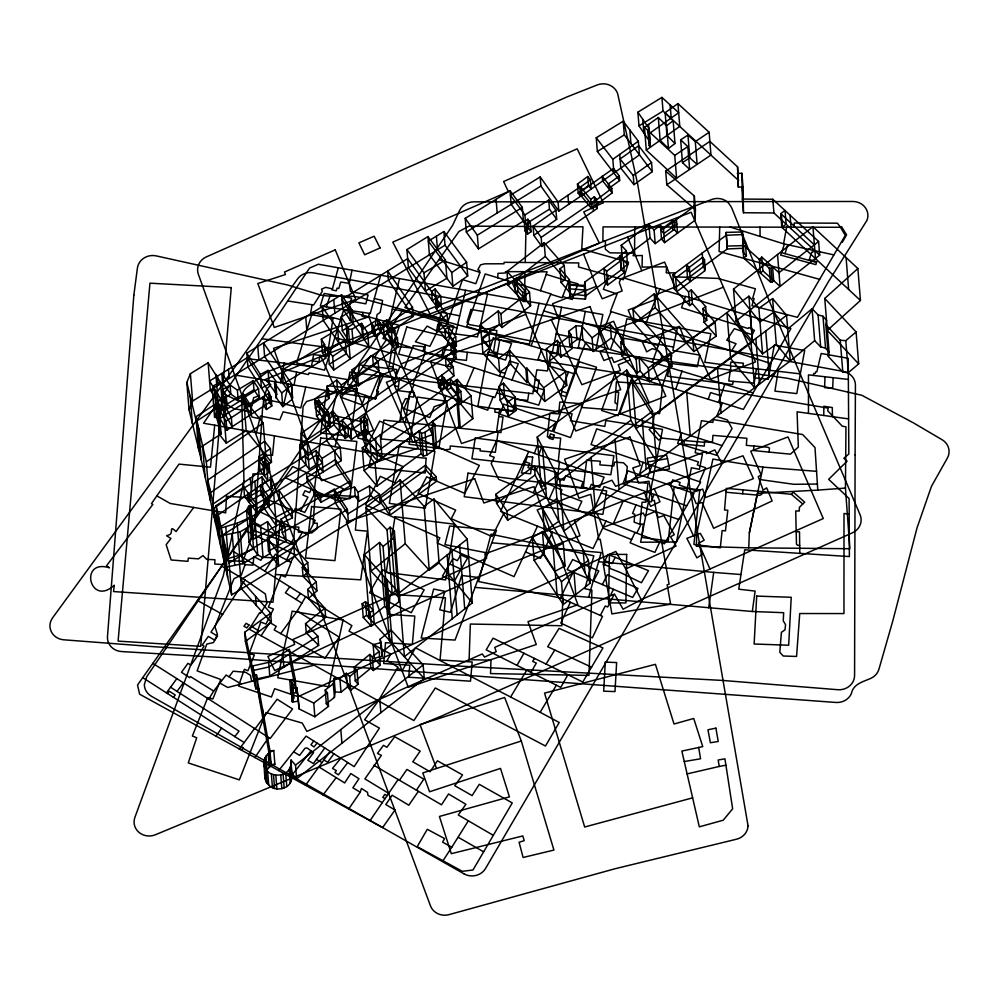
<?xml version="1.0" encoding="UTF-8"?>
<svg xmlns="http://www.w3.org/2000/svg" width="999" height="999" viewBox="0 0 999 999"><rect width="100%" height="100%" fill="white"/><g stroke="black" fill="none" stroke-linecap="round" stroke-linejoin="round"><path stroke-width="1.5" d="M634.552 253.159L634.752 226.948L840.446 227.273L845.279 235.414L797.439 317.32L751.947 305.706L754.133 298.626L752.709 298.264L755.381 288.761L717.719 278.409L674.525 276.835L674.712 272.877L666.233 272.889L666.57 266.795L642.07 267.083L642.307 255.507L633.004 255.682L634.552 253.159L609.914 252.834L605.344 249.226L605.406 240.846L602.897 240.821L603.034 226.885L634.752 226.948M832.467 416.695L823.775 415.459L823.838 406.268L832.279 407.555L832.467 416.695L848.638 418.893M845.441 488.086L845.966 426.835L842.232 426.173L827.647 410.664L828.246 408.129L677.809 382.679L488.012 352.123L477.859 406.218L513.086 411.438L513.911 405.07L572.077 413.848L570.441 420.666L604.832 426.398L605.869 420.517L662.524 429.358L640.596 542.232L676.46 542.007L691.408 467.757L699.437 469.293L702.434 454.245L695.142 452.747L701.473 420.654L712.824 422.465L713.348 419.58L802.659 434.54L814.997 447.577L817.794 490.109L845.441 488.086L849.874 548.713L748.75 547.827L696.34 546.253L696.765 533.703L712.911 459.103L762.949 467.157L816.57 471.328M794.13 227.123L794.193 223.027L837.412 223.189L840.234 226.86L841.545 226.686L846.603 234.852L842.294 242.257L841.495 241.833M438.973 259.615L480.032 272.39L475.811 283.716L462.512 279.62L448.176 320.879L404.857 307.555L458.953 231.506L469.006 226.111L582.991 226.823L581.743 249.013L628.571 262.138L623.301 279.708L608.641 275.499L603.359 289.31L617.045 294.006L610.439 311.376L645.579 322.315L645.554 323.988L731.518 350.861L736.063 343.756L726.735 340.209L734.352 328.671L752.259 334.765L754.382 330.369L748.888 327.547L748.026 328.484L681.555 307.754L685.576 296.316L790.908 328.571L743.356 409.415L718.681 401.698L718.468 402.372L722.165 403.571L716.683 416.383L727.372 419.992L732.067 428.571L716.458 455.244L677.697 443.306L681.53 432.829L722.102 445.629M689.672 305.619L688.573 291.945L691.258 289.935L692.357 303.609L689.672 305.619L674.025 288.561L727.272 248.951L726.148 232.392L742.444 231.955L743.631 253.022L746.403 255.806L743.706 258.154L770.416 281.93L772.14 281.955L773.676 280.582L772.577 266.895L771.028 268.281L769.317 268.256L742.607 244.48L745.291 242.133L742.532 239.348M742.444 231.955L743.631 253.022M524.75 285.989L524.999 271.691L547.115 271.815L540.409 290.684L485.189 273.963L466.67 326.473L578.746 360.127L585.889 342.095L753.059 392.869M479.495 272.178L479.62 270.617L477.834 269.68L480.556 264.847L484.777 263.823L503.958 263.773L504.145 262.325L525.224 262.475L526.048 226.673M719.73 226.91L719.093 251.486L819.692 279.358M694.03 206.531L676.435 219.505L677.534 233.179L674.637 230.007L672.851 230.394L655.194 243.644L654.095 229.97L660.389 225.349L661.488 239.023L664.597 242.632L695.129 220.205L694.03 206.531L694.342 196.029L665.696 171.104L709.864 141.383L737.574 166.883L738.323 187.063L743.006 187L743.493 212.75L773.913 212.949L819.704 255.145L736.076 321.041L762.549 353.871L776.285 344.168L772.614 298.576L758.878 308.279L762.549 353.871M695.129 220.205L695.441 209.703L694.342 196.029M265.022 774.887C265.984 769.804 269.905 765.621 274.887 764.21L273.776 750.536C268.806 751.935 264.872 756.131 263.923 761.201C266.146 768.83 262 779.07 268.719 785.089C273.514 789.947 281.206 790.022 286.8 786.575C295.954 780.419 289.81 768.918 291.059 760.039L295.504 765.147L296.616 778.82L424.275 678.608L423.164 664.922L391.183 630.107L380.107 639.223L382.255 656.281L374.213 658.329L373.114 644.655L381.156 642.594L380.107 639.223M292.008 778.171L291.059 760.039M824.974 376.773L824.625 387.662L832.691 388.311L833.129 377.684L808.453 374.875L808.478 413.399L823.775 415.459M704.52 442.307L684.377 440.547L683.99 444.23L704.307 446.078L704.532 441.845L712.399 442.432L712.936 435.364L746.865 438.286L746.34 445.354L767.956 447.24L769.442 448.089L769.093 452.11L790.459 454.158L798.326 447.065L797.077 411.8L808.478 413.399M748.75 547.827L749.337 532.991L762.949 467.157M497.764 277.859L497.964 273.364L505.457 272.989L505.519 271.628L524.999 271.691M738.323 187.063L737.574 166.883M615.771 392.033L618.706 392.232L617.457 404.033L614.984 402.809L616.383 381.855L662.612 385.189L659.64 413.561L654.295 413.224L652.797 426.66L649.113 429.533L658.628 440.072L661.588 438.037L684.377 440.547M574.425 520.192L579.944 535.751C475.824 575.199 375.499 623.488 274.7 670.541L267.894 656.443L294.643 644.392L292.894 639.51L395.517 593.418L397.827 596.553L420.879 587.499L486.688 558.154L484.89 553.871C571.59 523.026 656.131 486.088 743.019 455.781L753.433 478.633L705.506 497.589L702.734 489.098L691.62 492.732L696.153 503.683L702.072 502.572L713.673 528.296L772.152 500.949L766.67 487.862L763.136 490.197L758.241 476.623L761.138 474.925L750.736 451.211L787.999 436.938L823.276 518.543L641.208 599.662L623.076 609.253L614.497 594.043L494.767 647.402L496.216 651.66L484.552 657.08L482.242 653.945L306.868 731.43L302.26 723.089L265.934 712.537L239.348 779.869L188.262 762.924L196.703 737.761L192.382 736.001L207.705 697.652L212.862 698.975L220.779 679.495L197.128 670.878L206.781 644.068L213.536 642.557L217.432 634.415L214.935 626.648L233.891 578.796L241.408 574.862L245.042 564.685L242.745 561.525L254.345 530.656L262.512 409.153L264.498 395.979L266.533 389.373L270.791 384.603L264.985 379.632L320.991 356.443L691.146 212.263L755.519 361.9L710.589 379.158L692.369 339.435L685.439 341.558L679.47 326.361L642.17 341.558L646.665 351.835L652.335 348.663L657.055 349.912L660.164 352.635L661.837 356.993L659.702 361.65L652.397 364.985L665.834 396.241L575.761 431.019L512 282.005M585.264 311.426L578.271 347.939L595.804 350.125L602.834 314.535L318.319 264.248L309.565 268.057L281.318 310.552L203.559 423.226L214.698 425.187L210.477 467.182L178.971 464.11L151.461 503.608L152.859 504.433L106.556 565.709L109.478 567.794C78.534 558.291 89.785 607.642 114.248 585.239L113.549 591.57L273.027 602.16L280.095 522.102L276.261 521.441L275.374 532.567L279.071 532.817M791.295 494.268L793.381 492.245L804.732 502.172L802.784 503.971L791.295 494.268L726.36 488.336L724.537 509.977L727.821 510.277L725.449 530.869L722.14 530.569L720.291 547.814L693.893 544.443L699.787 489.76L674.075 487.337L668.244 540.946L641.833 537.437L643.331 524.263L639.922 523.826L642.07 502.222L645.854 502.172L647.889 483.266L625.749 481.256L627.285 466.62L623.551 462.799L614.547 462.1L613.873 465.959L599.862 464.885L600.312 461.263L586.688 460.214L583.191 488.161L556.593 485.551L559.515 461.313L558.266 461.288L560.701 438.161L547.377 436.9L549.825 413.224L558.691 413.886L559.79 402.06L581.73 403.733L581.48 407.455L616.695 410.264L617.457 404.033M405.444 422.39L496.528 432.13L498.738 416.546L503.009 417.045L500.961 432.604L498.039 432.292L495.367 452.31L480.044 450.899L480.332 448.901L450.274 445.954L450.087 449.213L445.654 449.787L434.428 447.352L434.752 444.13L381.181 438.961L383.841 420.104L405.444 422.39L409.702 392.083M424.275 678.608L369.43 618.468L364.285 554.645L379.52 542.469L384.665 606.306L388.174 610.314L398.863 601.773L393.731 537.949L394.355 530.968L390.172 527.172L387.05 529.907L392.195 593.731L395.304 591.008L390.172 527.172M398.863 601.773L399.488 594.792L395.304 591.008M516.858 277.547L517.957 291.233L515.584 293.069L514.485 279.395L516.858 277.547L525.187 287.013L526.286 300.687L525.312 301.486L523.476 301.486L508.054 285.214L506.955 271.541L544.168 242.695L564.235 265.434L559.977 268.793L569.405 279.633L568.906 284.228L570.004 297.902L585.414 299.163L586.026 295.667L584.927 281.98L620.416 256.056L623.214 258.941L624.313 272.627L607.654 285.027L605.057 282.068L603.958 268.394L606.555 271.353L607.654 285.027M214.698 425.187L274.4 435.864L272.515 455.307L265.409 455.169L264.273 473.938L252.947 473.913L250.899 497.802L226.473 496.328L225.699 512.862L170.242 503.459L156.855 495.891M265.01 778.808L263.923 761.201M725.911 492.22L742.619 493.756L743.031 489.71M570.004 297.902L570.504 293.306L561.076 282.467L559.977 268.793M467.307 352.322L466.383 360.377L441.795 357.767L443.044 349.425L496.978 355.719L499.737 339.985M753.97 446.103L753.446 450.549L769.093 452.11M762.312 491.333L761.962 494.118L759.864 495.329L742.619 493.756M409.328 396.578L413.661 397.103L414.185 392.644L397.952 390.609L399.55 378.221L532.854 393.693L536.85 369.83L547.452 370.941L550.674 353.072L556.78 353.721L558.066 345.467L553.896 344.98L552.135 353.184M399.862 421.803L401.885 405.844L405.469 398.638L408.953 399.026M498.738 416.546L499.712 409.403M292.32 399.238L291.471 383.691L263.536 342.894L264.635 356.568L292.57 397.365L292.32 399.238L282.792 406.68L276.411 397.864L275.299 384.19L276.411 397.864M487.924 553.084L444.955 544.617L449.675 525.998L496.453 530.457L478.671 577.484L461.613 575.486L450.487 612.362L439.71 609.752L444.83 591.321L433.641 589.035L421.178 638.011L455.044 640.072L475.074 587.4L752.309 611.488L755.119 591.083L738.748 589.185L744.73 549.8L849.375 556.568L849.113 498.563L828.658 479.333L847.09 461.163L843.868 458.266L848.838 453.971L848.226 358.304L821.178 353.471L816.82 371.89L815.659 371.84L815.159 373.539L813.76 373.476L813.311 375.424M708.703 607.767L713.711 572.39L740.796 574.537M399.55 378.221L380.307 376.211L375.649 398.876L354.945 395.417L356.693 386.188L347.664 384.715L349.9 372.04L358.204 373.226L359.415 364.947L396.778 369.505L394.518 386.026L398.501 386.426M255.844 688.885L254.745 675.212L256.431 674.874L257.542 688.548L255.844 688.885L253.808 679.595L252.71 665.921L268.681 662.387L289.348 649.437L295.142 678.97L289.76 680.344L291.533 681.593L292.657 684.39L291.383 688.486L296.728 687.499L299.113 708.94L314.86 716.77L328.509 706.368L326.311 703.746L334.415 697.439L333.316 683.766L334.128 678.309L339.91 678.546L346.378 673.264L349.638 676.535L350.736 690.209L358.154 684.278L357.043 670.604L354.183 667.207L369.792 654.42L372.265 656.867L373.376 670.541L380.219 665.147L379.108 651.473L373.114 644.655M334.415 697.439L335.239 691.982L334.128 678.309M248.077 358.728L311.476 366.521L313.561 354.608L327.16 356.231L333.054 318.419L310.427 314.535L312.05 304.732L313.611 304.982L322.415 291.121L321.491 289.173L325.736 287.35L332.455 288.886L338.299 267.794M733.129 381.418L732.642 384.565L667.507 376.223L670.192 363.374L697.314 366.67L699.824 355.095L672.864 350.462L677.397 327.684L710.876 333.691L704.757 362.275L730.306 365.646L730.943 362.025L743.418 363.211L742.806 367.195L730.993 365.996L728.758 380.994L754.183 383.129L756.48 368.768L800.324 373.888L804.657 350.524L774.312 345.105L768.231 379.295L755.019 377.922M497.377 352.51L493.506 352.098L496.878 330.594L479.795 327.834L477.422 336.938L436.501 331.318L437.762 324.475L456.98 327.897L465.559 290.259M528.808 393.206L527.709 400.374L515.334 399.325L513.711 410.764L495.117 408.966L494.805 412.15L499.3 412.649M392.632 368.993L396.266 346.278L412.812 348.114L413.074 345.629L425.137 346.89L424.563 353.259L442.095 355.232M778.084 371.378L774.937 391.121L796.79 393.606L800.324 373.888M490.022 329.495L489.373 333.516L496.266 334.403M825.811 324.575L826.535 320.367L822.976 316.246L818.094 314.922L812.087 308.728L787.662 329.071L773.726 312.262L759.977 321.965L733.503 289.123L812.936 226.686L857.879 268.531L860.439 300.449L827.322 330.382L858.665 363.873L848.351 372.59L842.819 372.14L828.383 356.493L825.811 324.575L840.246 340.234L842.819 372.14M828.383 356.493L829.108 352.272L824.749 298.464L857.879 268.531M236.576 375.287L280.507 382.692L284.178 362.824M585.414 299.163L584.315 285.489L584.927 281.98M833.89 254.907L783.591 243.806L786.625 227.16M320.08 355.369L318.881 361.75L312.45 360.951M280.507 382.692L294.043 385.052L296.578 372.065L282.854 369.243M553.896 344.98L561.563 307.23M749.337 532.991L757.379 493.369L817.794 490.109M369.343 313.399L363.037 312.437L362.2 316.446L368.406 317.345L369.343 313.399L370.254 313.524L380.706 275.237M350.824 301.136L351.573 298.127L324.151 293.456L320.329 305.931L348.314 310.252L350.824 301.136L365.834 303.846L368.094 294.93L350.462 291.558L349.275 283.404L352.035 270.205M455.681 334.003L456.98 327.897M487.462 294.143L479.795 327.834M256.481 432.667L260.339 416.084L279.832 419.83L283.104 411.825L340.821 424.463L359.265 432.23L357.854 438.049L370.042 440.909L370.816 453.071L274.4 435.864M354.945 395.417L305.744 387.025L300.799 407.942L283.866 403.796L288.511 384.078M259.74 418.668L252.01 417.082L250.324 411.888L253.646 397.714L258.117 396.128L259.528 396.491L258.991 398.214L284.103 403.284M399.525 278.596L388.723 324.425L387.2 325.562L375.324 324.75L377.098 314.585L380.119 312.437L382.58 300.487L374.375 298.501M539.073 303.259L529.458 344.006L495.492 339.41M369.255 397.827L363.486 422.14L331.493 415.06L337.038 392.357M813.161 250.562L812.711 252.41L811.625 252.21L809.315 259.515L816.707 261.8L815.858 264.635L780.644 255.095L784.427 244.093M297.827 701.173L292.482 702.16L292.245 701.46L293.756 698.076L292.657 684.39M335.002 446.728L340.821 424.463M263.699 763.423C264.485 778.209 289.023 779.382 290.909 764.497M703.858 261.875L704.482 259.578L702.547 257.305L686.85 269.181L689.722 272.402L703.858 261.875L704.595 271.004L676.748 291.708L675.636 278.034L672.926 274.887L726.173 235.277L742.394 234.578L743.493 248.252L727.272 248.951L726.148 232.392M704.595 271.004L705.219 268.694L704.482 259.578M588.661 597.177L601.148 552.547L491.72 542.807M606.068 520.991L593.069 548.513L500.524 511.301L524.025 461.438L529.895 463.411L527.947 467.569L536.051 470.591L537.999 466.358L557.442 473.064L555.581 477.322L563.96 480.257L565.871 475.811L583.179 481.905L581.381 486.313L589.298 489.21L591.333 484.315L599.675 487.312L604.083 477.197L496.615 440.547L489.672 455.606L494.255 457.255L491.196 463.598L498.601 479.32L664.372 543.856L694.043 493.419L639.335 474.712L643.044 462.35L591.046 444.518L596.678 428.858L698.513 461.975L697.265 464.997L705.581 467.707L699.5 481.755L643.044 462.35M334.44 337.462L390.309 353.047L399.588 325.449L343.706 309.865L324.5 370.204L296.578 362.962L312.425 312.312L340.434 319.58M459.565 315.784L441.396 312.275L439.685 318.094L392.282 309.153M531.206 345.579L543.693 310.876L550.874 293.868L540.409 290.684M549.288 498.738L554.782 486.575L538.823 480.531L533.379 492.569M781.505 252.622L785.002 253.621L787.699 245.042M278.659 770.616L306.081 736.113L354.158 766.62L379.42 728.121L364.635 719.755L378.384 700.836L397.964 667.132L387.025 660.526L390.784 654.095L349.001 631.093L351.898 625.649L264.972 571.266L275.412 554.183L290.821 562.012L294.967 554.77L246.553 531.131L137.55 684.952L139.623 694.205L348.701 809.015L360.214 792.207L361.451 788.448L367.532 792.369L368.007 795.429L382.355 802.559L398.151 779.495L441.521 804.794L448.563 793.98L465.909 804.295L458.254 814.959L493.306 835.339L472.977 870.004L462.312 871.315L417.232 846.64L427.285 829.307L444.567 838.561L442.594 842.132L451.785 847.239L468.406 820.691M326.348 306.855L330.357 295.08M681.53 432.829L619.705 413.586L633.016 376.536L662.574 385.327L668.868 367.008M652.472 362.013L663.96 329.558M662.574 385.327L675.711 389.223L682.08 370.991M675.711 389.223L708.229 399.25L710.564 392.607L720.828 395.729L724.737 384.553M541.783 348.788L538.011 359.428L550.561 363.399L549.537 366.046L568.493 372.053L573.876 373.688L578.746 360.127M567.032 393.032L562.212 391.396L560.789 395.005L565.771 396.528L573.876 373.688M610.451 349.5L616.358 332.854L658.229 345.554M503.646 377.46L509.515 361.026L518.281 363.661L512 380.032L382.929 338.399L402.722 310.502L453.846 326.186L442.32 357.679M499.425 376.123L500.861 372.127L505.119 373.326M534.353 453.534L537.075 445.979L541.421 447.702L538.748 455.057M718.681 401.698L720.828 395.729M475.074 587.4L478.671 577.484M647.489 477.522L651.91 465.422M276.136 398.052L274.563 383.579L275.612 380.756L268.057 370.367L260.352 374.463L261.463 388.136L270.18 401.91L226.86 430.157L219.917 418.444L225.836 415.434L224.625 405.569L243.369 394.193L250.462 405.244L251.199 414.36L244.106 403.309L243.369 394.193M275.662 397.252L276.711 394.443L275.612 380.756M568.493 372.053L561.288 391.096L562.212 391.396M562.637 296.541L568.506 281.243L577.996 283.816L572.252 299.513L562.637 296.541L562.137 297.802L550.749 294.268M332.455 288.886L332.068 289.872L336.263 290.834L337.088 288.099L338.786 288.499L340.721 282.005L349.275 283.404M383.816 374.263L376.673 390.809L378.559 391.471L375.537 398.813L365.497 395.404L361.838 404.845L341.333 397.427L370.966 355.607L400.087 366.246L395.217 378.196L362.812 367.045M422.789 351.311L425.287 344.855L429.932 346.291L441.708 322.465M395.217 378.196L412.887 384.315L425.412 352.123M544.118 310.989L604.17 329.195L611.063 311.613M686.763 505.781L654.07 494.405L651.098 501.948L604.045 486.575L591.396 515.247M399.775 366.82L404.283 368.369L412.475 347.989M503.209 377.347L494.855 397.54L493.056 397.015L487.712 410.164L412.887 384.315M685.451 296.715L659.877 288.911L646.253 322.415L645.579 322.315M670.491 485.402L672.752 479.832L680.119 482.517L679.133 485.027L695.704 490.646L700.649 482.192L699.5 481.755M678.733 519.48L636.026 504.932L632.542 513.461L634.752 514.21L634.115 522.077L640.809 524.7L636.813 533.104M369.405 486.001L370.142 495.117L358.766 501.286L358.029 492.17L369.405 486.001L379.533 494.368L380.269 503.484L231.656 594.892L201.298 459.94L189.036 409.765L186.838 382.405L190.397 373.701L208.129 362.762L220.329 382.13L223.027 410.477L226.923 408.341L226.186 399.213L224.65 396.665L226.236 395.804L222.577 389.76L230.082 384.977L237.375 390.134L238.112 399.25L253.958 389.785L253.222 380.656L237.375 390.134M189.036 409.765L192.595 401.061L190.397 373.701M413.948 384.615L404.083 408.653L429.782 417.545L434.178 406.705L442.819 403.708L446.128 395.791M223.639 411.226L243.631 398.751L246.191 430.669L226.211 443.144L223.639 411.226L217.145 402.972L195.929 416.733L198.489 448.651L221.079 434.003L216.771 417.919L214.56 417.12L212.362 389.76L214.098 385.564L220.329 382.13M214.56 417.12L216.296 412.912L222.527 409.49L210.327 390.122L208.129 362.762M370.517 397.09L380.469 373.089M404.283 368.369L465.434 388.286L474.001 367.844M613.336 523.651L623.388 500.574L636.026 504.932M552.397 532.192L540.534 558.329L525.499 551.91L514.048 576.623L437.35 543.069L439.835 537.849L365.547 504.82L380.307 476.373L394.68 482.667L403.072 466.62L364.722 449.875L379.682 421.116L479.345 465.409L464.735 493.394L426.66 476.798L418.019 493.319L455.669 510.102L451.248 518.681L492.045 536.525L504.133 512.774M577.884 509.977L581.843 501.311L560.526 493.206L561.987 489.872L554.657 486.975M570.379 602.247L560.789 623.076L592.357 637.837L602.484 616.346L560.389 597.889L573.176 572.202L632.629 597.427L637.974 588.423L607.38 574.675L602.322 584.552M525.499 551.91L537.474 526.198M659.74 542.045L654.919 552.347L640.534 547.177L630.094 542.769L635.064 532.367M524.025 461.438L528.708 451.623M293.981 511.063L295.192 508.566L304.77 512.425L315.984 491.221L337.075 500.499L343.156 488.698L292.682 466.57L252.148 523.251L295.354 543.918L302.522 532.192L307.954 534.49L315.185 520.367L268.931 499.999M613.486 589.298L610.926 594.43L613.586 595.541L607.717 606.955L605.232 606.031L600.374 615.372M246.528 510.439L255.182 523.039L260.527 525.699L267.545 521.615L270.117 553.521L263.087 557.617L257.742 554.957L249.088 542.357L246.528 510.439L248.626 506.256L249.962 505.569L250.911 507.18L253.484 539.098L276.248 525.799L264.46 508.791L261.888 476.873L216.121 505.606L218.681 537.512L341.296 460.614L340.197 446.94L325.861 427.222L299.85 444.755L300.949 458.441L309.228 469.205L317.133 464.173L316.034 450.487L308.129 455.532L309.228 469.205M249.088 542.357L251.199 538.174L248.626 506.256M615.222 557.342L611.975 563.598L604.882 560.701L603.034 564.11L609.964 566.795L609.627 568.306L620.591 572.602L641.395 582.754L648.501 570.641L608.029 554.445L604.882 560.701M593.618 580.881L598.788 570.953L572.677 559.565L567.145 569.605L573.176 572.202M315.984 491.221L311.388 489.21L309.578 492.594L305.032 490.746L302.847 494.992L307.954 497.165L300.649 510.764M567.894 674.725L560.751 687.412L486.188 649.85L493.056 638.149L582.779 682.017L602.946 647.926L559.078 628.359L547.689 646.715L591.62 667.22M461.113 569.218L454.295 581.256L442.47 576.011L453.009 558.591L457.33 560.676L460.776 554.982L467.619 557.966L461.113 569.218L449.675 563.923M517.12 665.172L523.926 653.271M530.794 672.664L536.301 663.124L532.679 661.363L534.477 658.478M493.306 835.339L512.25 802.934L479.27 784.327L472.115 795.591L454.782 785.738L462.537 774.924L437.425 760.801L430.107 771.765L412.812 761.787L420.204 751.086L394.705 736.713L386.888 747.302L383.466 745.304L377.447 753.408L381.406 755.394L364.885 778.895L388.686 793.331M221.728 566.183L245.067 579.919L265.322 593.93L266.933 603.221L260.427 613.311L259.553 612.799L249.213 629.17L261.089 635.739L269.78 622.564L276.248 626.336L274.151 629.87L280.669 633.566L297.215 611.063L305.694 596.678M254.345 530.656L290.572 543.806L293.893 538.186L303.122 406.506L306.568 401.498L336.813 392.345L393.856 370.105L397.352 378.022L386.401 382.28L412.787 442.157L432.255 434.59L386.551 330.894M256.955 633.403L258.554 630.719L251.036 626.186M397.452 668.019L402.21 670.591L415.509 647.802L540.147 712.299L556.306 685.289M510.751 696.79L526.461 670.616M255.269 728.596L277.11 699.225L292.545 708.978L270.167 738.511L208.754 699.075L213.686 691.096L226.124 675.024L241.171 684.04L314.111 665.172M546.053 664.085L554.77 650.062M213.686 691.096L190.459 676.573L189.685 677.684L181.481 672.277L187.974 663.324L190.909 665.122L200.924 651.348L204.008 646.103L202.21 645.092L208.292 636.388L214.76 640.234L217.495 636.088L210.939 632.192L245.067 579.919M241.446 750.411L243.157 747.789L241.084 746.678L239.186 749.175M442.994 860.751L451.785 847.239M416.396 790.234L423.801 779.145L406.93 769.442L399.45 780.269M374.712 356.955L386.501 339.56M254.87 757.617L268.644 737.462M348.701 809.015L370.005 820.679L382.355 802.559M418.356 791.383L408.791 805.206L392.17 795.204L385.789 804.557L395.005 810.002L382.592 827.597L370.005 820.679M215.909 736.325L221.603 728.134L244.156 742.557L254.645 728.358M305.507 785.289L330.095 751.423M289.747 586.75L285.389 592.807L301.898 603.134M313.736 740.983L310.964 744.779L314.011 746.977L317.008 743.094M293.644 751.785L299.6 755.406L304.982 748.276L307.043 747.926L313.574 752.647L307.829 760.276L313.424 763.561L324.775 747.989M193.681 507.442L176.086 531.568C167.795 523.863 174.713 534.165 168.244 535.089L166.608 535.801L170.941 538.473L166.159 544.667L171.116 559.977L187.937 561.326L188.361 558.129L198.451 558.853L202.984 555.569L206.718 559.365L214.947 559.752L214.773 564.073L224.113 564.61L224.65 560.451L244.53 561.388L244.43 564.635L252.997 565.184L253.896 556.68L260.839 560.314L262.6 557.305L276.735 557.942M142.645 677.597L166.433 692.844L176.835 678.621L208.754 699.075M170.567 687.2L177.023 691.395L183.292 682.854M333.878 753.808L327.635 762.287L323.951 759.989M229.058 676.76L233.167 671.191L245.729 672.364L250.474 675.361L251.686 681.343M295.954 599.5L300.424 593.443M241.084 746.678L244.156 742.557M323.039 794.929L336.188 777.634L344.655 782.929L350.811 773.551L358.953 778.721L352.859 787.786L360.214 792.207M347.739 762.587L338.411 774.824L334.952 772.552L336.351 770.616L332.517 768.368L340.871 758.204M290.447 777.072L311.014 750.798M234.765 736.588L239.048 731.143L177.023 691.395M167.507 693.518L173.401 697.314L175.237 695.017L169.443 691.32L167.507 693.518L166.433 692.844M419.255 430.869L421.541 433.454L425.062 432.217L431.855 427.634L434.727 424.2L432.305 421.69L457.105 403.509L458.466 405.157L460.302 427.959L472.864 418.618L471.029 395.816L457.305 379.383L362.275 447.777L364.111 470.579L376.935 486.151L421.091 453.671L419.255 430.869L375.1 463.349L376.935 486.151M421.091 453.671L423.376 456.243L426.898 455.007L433.691 450.424L436.563 447.003L434.727 424.2M802.784 503.971L799.4 507.355L799.25 511.026L795.716 510.964L796.478 544.218L797.639 545.304L799.687 545.329M761.775 257.105L759.302 259.503L760.401 273.177L762.874 270.779L761.775 257.105L778.995 272.715L818.593 241.471L772.814 199.276L742.394 199.063L741.907 173.314L737.225 173.376M637.237 373.014L636.138 359.34L639.035 357.342L640.134 371.016L637.237 373.014L621.865 355.781L620.766 342.095L623.563 339.498L610.227 324.313L592.07 337.824L593.169 351.498L611.326 337.987L610.227 324.313M621.865 355.781L624.662 353.171L623.563 339.498M307.717 589.385L316.208 581.73L302.31 567.245L307.742 562.549L293.868 547.052L240.809 579.682L270.642 613.211L271.378 622.327L245.392 641.408L253.808 679.595L269.78 676.061L318.656 645.391L317.932 636.276L305.519 623.676L324.95 608.216L307.717 589.385L308.454 598.501L325.686 617.332L306.256 632.792L318.656 645.391M308.454 598.501L316.945 590.846L316.208 581.73M731.518 350.861L770.416 363.411M377.61 319.543L378.346 328.671L384.24 336.039L413.261 316.421L388.436 280.132L387.699 271.016L412.525 307.292L383.504 326.923L377.61 319.543L362.662 329.096L349.65 311.513L341.92 299.288L407.654 258.679L436.713 298.651L437.45 307.767L441.333 305.007L440.609 295.891L435.077 288.986L431.58 291.458L432.317 300.574L437.45 307.767L436.263 308.666L447.902 323.901L439.085 330.269L454.845 350.412L300.949 458.441M452.872 286.238L451.773 272.565L428.321 241.146L443.906 231.518L466.62 262.287L467.719 275.961L452.872 286.238L446.903 278.284L445.442 260.052L427.959 236.588L406.918 249.563L408.379 267.794L432.317 300.574L435.814 298.114L441.333 305.007M316.945 590.846L303.047 576.361L308.466 571.665L307.742 562.549M526.848 368.094L527.947 381.768L526.985 382.592L525.886 368.918L526.848 368.094L543.706 387.787L544.805 401.461L566.77 385.352L565.671 371.678L546.303 348.901L557.33 340.434L559.84 343.394L560.938 357.068L572.265 348.376L571.166 334.69L568.631 331.406L575.923 325.824L581.718 326.099L592.07 337.824M840.246 340.234L845.791 340.671L856.093 331.955L824.749 298.464M648.201 129.333L649.1 128.584L637.886 112.175L661.925 97.403L678.683 112.725L649.263 133.541L648.064 131.806L649.15 130.906L648.201 129.333L649.3 143.019L650.249 144.593L649.163 145.479L650.361 147.215L646.291 150.112L676.585 178.234L710.963 155.057L709.128 132.268L677.946 103.609L665.122 112.662L666.957 135.464L674.987 143.506L668.443 148.501L660.139 140.31L658.316 117.507L644.455 127.31L646.291 150.112M649.3 143.019L650.212 142.258L638.985 125.862L637.886 112.175M812.087 308.728L814.647 340.647L790.234 360.989L563.848 531.056L590.259 583.091L563.286 604.507L534.128 560.289L532.305 537.499L542.469 531.58L553.121 548.526L554.957 571.328L565.072 565.933L563.236 543.131L542.582 508.666L556.918 498.576L588.423 560.302L590.259 583.091M381.206 652.896L392.282 643.781L387.15 579.957L364.285 554.645M335.239 691.982L341.009 692.22L347.477 686.937L346.378 673.264M358.154 684.278L355.282 680.881L370.891 668.106L369.792 654.42M522.739 292.357L525.549 291.571L517.22 282.118L514.86 283.953L522.739 292.357L523.476 301.486M521.291 740.983L553.921 850.074L523.114 857.479L519.08 842.257L524.2 840.659L522.827 835.938L451.311 853.683L439.423 816.458L509.44 796.877L500.499 768.406L429.57 791.757L422.789 772.926L521.291 740.983L504.657 697.464L419.992 724.562L436.513 768.431M392.195 593.731L371.004 571.191L365.871 507.367L400.087 479.895L424.125 506.368L429.27 570.192L439.11 562.837L433.978 499.013L424.125 506.368M371.004 571.191L405.219 543.718L400.087 479.895M349.638 676.535L357.043 670.604M388.174 610.314L383.042 546.478L393.731 537.949M387.15 579.957L399.288 592.869L467.207 539.098L433.978 499.013M384.665 606.306L369.43 618.468L366.621 615.322L365.522 601.648L362.15 603.771L363.249 617.444L371.316 626.173L374.288 623.851L369.155 560.027M394.355 530.968L404.42 656.693L472.34 602.921L467.207 539.098M563.286 604.507L561.45 581.718L588.423 560.302M561.076 282.467L565.334 279.108L564.235 265.434M372.265 656.867L379.108 651.473M295.504 765.147L423.164 664.922M282.792 406.68L281.693 392.994L291.221 385.552M371.316 626.173L370.217 612.499L373.189 610.177L365.522 601.648M508.054 285.214L545.267 256.368L544.168 242.695M326.311 703.746L325.212 690.059L333.316 683.766M499.675 372.152L498.563 358.466L509.54 350.362L510.639 364.048L499.675 372.152L482.904 353.196L481.793 339.523L488.961 334.003L480.482 324.613L498.226 310.989L500.961 313.873L502.06 327.547L530.619 305.769L529.507 292.095L525.187 287.013M482.904 353.196L490.059 347.677L488.961 334.003M624.313 272.627L621.153 269.38L620.054 255.694L626.398 250.811L621.253 245.279L648.938 224.45L654.095 229.97M621.153 269.38L627.497 264.485L626.398 250.811M490.059 347.677L481.593 338.286L499.325 324.663L498.226 310.989M559.84 343.394L571.166 334.69M566.77 385.352L547.415 362.575L558.429 354.108L557.33 340.434M572.265 348.376L569.742 345.092L577.022 339.498L582.829 339.772L593.169 351.498M668.443 148.501L666.608 125.712L673.151 120.717L665.122 112.662M500.961 313.873L529.507 292.095M758.878 308.279L748.913 296.191L632.479 383.054L652.859 415.721L786.563 315.397L772.614 298.576M436.263 308.666L435.539 299.55L440.609 295.891M524.912 214.935L548.726 200.062L549.462 209.178L525.649 224.051L524.912 214.935L510.414 195.217L540.184 176.948L540.909 186.064L558.791 211.101L580.569 196.254L578.184 193.182L577.459 184.066L587.724 176.486L590.397 179.82L580.619 186.938L581.356 196.054L591.47 208.529L612.162 192.869L602.597 180.819L602.235 176.261L611.8 188.312L591.096 203.971L580.993 191.496L613.561 168.431L619.305 175.999L619.667 180.557L608.703 188.499L608.329 183.941L619.305 175.999M672.115 221.278L660.764 229.907L663.86 233.516L676.81 224.063L673.9 220.891L672.115 221.278L672.851 230.394M314.86 716.77L313.761 703.096L327.41 692.694L325.212 690.059M450.137 378.559L450.874 387.687L447.29 390.197L446.553 381.081L450.137 378.559L460.826 391.308L461.563 400.437L457.879 403.084L442.407 384.328L441.67 375.212L443.906 377.859L444.642 386.975L440.896 389.66L438.623 387.113L453.946 375.849L446.166 366.383L445.442 357.267L455.519 349.662L450.711 343.668L338.873 422.565L333.304 415.734L329.782 418.169L314.66 399.113L328.484 389.248L326.723 387.262L336.738 380.02L341.308 385.052L342.045 394.168L356.718 383.741L355.981 374.625L352.123 369.755L397.44 337.824L387.125 324.475M446.166 366.383L456.256 358.778L455.519 349.662M627.497 264.485L622.352 258.966L650.049 238.124L648.938 224.45M559.815 480.906L652.497 411.163L626.76 370.092L537.225 437.05L541.258 487.212L563.848 531.056L559.815 480.906L537.225 437.05M626.76 370.092L630.794 420.242L541.258 487.212L535.089 474.975L534.365 465.859L495.854 494.255L496.59 503.384L507.692 520.179L546.503 497.277L542.457 447.127M606.555 271.353L623.214 258.941M640.134 371.016L649.375 381.668L671.89 366.358L634.115 323.239L633.016 309.565L654.17 293.918L655.269 307.605L693.83 351.548L716.233 336.139L704.07 322.29L702.959 308.604L705.669 306.593L691.258 289.935M704.07 322.29L706.768 320.267L705.669 306.593M455.694 336.675L452.41 339.111L453.146 348.226L456.431 345.791L455.694 336.675L448.339 327.16L444.892 329.52L445.629 338.636L449.075 336.276L448.339 327.16M458.466 405.157L471.029 395.816M499.038 386.426L503.446 383.154L514.997 396.778L516.096 410.452L508.479 416.084L500.137 400.099L499.038 386.426L507.38 402.41L508.479 416.084M500.137 400.099L504.545 396.828L503.446 383.154M689.36 267.844L690.459 281.531L687.587 278.296L686.475 264.623L689.36 267.844L675.636 278.034L688.573 291.945M507.38 402.41L514.997 396.778M634.115 323.239L655.269 307.605M578.184 193.182L588.461 185.602L587.724 176.486M781.842 227.335L780.743 213.649L785.039 210.477L786.138 224.163L781.842 227.335L860.439 300.449M496.59 503.384L535.089 474.975M591.47 208.529L590.734 199.4L594.33 196.766L596.44 199.388L597.177 208.504L541.883 246.503L533.791 235.302L533.066 226.186L555.943 210.227L548.726 200.062M438.623 387.113L437.887 377.997L453.209 366.733L445.442 357.267M245.392 641.408L244.655 632.292L270.642 613.211M436.563 447.003L434.128 444.493L458.941 426.298L457.105 403.509M543.706 387.787L565.671 371.678M301.386 433.129L306.98 439.997L308.079 453.683L302.485 446.815L301.386 433.129L332.929 411.176L338.499 418.007L325.861 427.222L326.96 440.909L341.296 460.614M351.486 439.473L342.944 429.345L342.207 420.229L347.877 426.923L348.614 436.051L345.317 438.449L344.58 429.333L347.877 426.923L350.761 430.357L351.486 439.473L365.234 429.982L364.136 416.308L360.339 418.918L361.438 432.604L382.068 457.617L457.879 403.084L456.043 380.282M664.597 242.632L663.498 228.958L676.435 219.505M389.91 515.247L389.535 510.689L436.213 476.698L425.349 465.284L380.419 497.952L380.794 502.509L389.91 515.247L436.588 481.256L436.213 476.698M581.356 196.054L639.435 154.895L638.336 141.209L623.214 121.204L596.241 137.775L597.352 151.461L619.667 180.557M380.794 502.509L425.711 469.842L425.349 465.284M439.085 330.269L438.361 321.154L447.165 314.785L435.539 299.55M392.719 346.665L391.62 332.992L394.842 330.657L386.763 319.917L383.129 322.365L384.24 336.039L392.719 346.665L395.954 344.33L394.842 330.657M332.929 411.176L334.028 424.85L330.519 427.285L315.397 408.229L329.208 398.364L327.447 396.378L337.475 389.135L336.738 380.02M358.491 385.801L357.754 376.685L378.196 361.95L372.552 355.432L373.289 364.56L378.933 371.066L358.491 385.801L352.859 378.871L352.123 369.755M381.331 448.501L376.698 451.848L365.671 438.823L362.699 431.143L365.597 429.058L381.331 448.501L460.826 391.308M364.111 470.579L382.068 457.617L380.232 434.827M375.599 438.174L377.435 460.964L366.396 447.939L363.424 440.259L366.333 438.174L365.597 429.058L363.948 427.023L367.607 424.463L364.498 420.866L350.761 430.357M440.896 389.66L440.159 380.544L443.906 377.859L457.142 393.968M341.308 385.052L355.981 374.625L357.754 376.685M613.923 172.989L612.824 159.303L638.336 141.209M633.254 175.537L651.548 162.575L638.698 145.767L620.079 158.991L633.254 175.537L633.978 184.665L652.285 171.691L651.548 162.575M213.187 503.958L266.745 466.733L258.953 456.63L270.404 448.601L264.66 441.321L207.792 480.044L213.187 503.958L214.285 517.632L267.844 480.419L266.745 466.733M541.883 246.503L541.158 237.375L596.44 199.388M397.44 337.824L398.164 346.953L352.859 378.871M267.844 480.419L260.052 470.304L271.503 462.275L270.404 448.601M565.072 565.933L544.418 531.456L558.753 521.366L554.72 471.216M524.275 221.753L527.872 219.231L530.344 222.577L531.081 231.706L527.659 234.041L525.012 230.869L524.275 221.753L526.923 224.925L527.659 234.041M525.012 230.869L528.596 228.346L527.872 219.231M438.361 321.154L454.12 341.296L450.711 343.668L451.448 352.784L456.256 358.778M533.791 235.302L556.68 219.343L555.943 210.227M302.485 446.815L330.519 427.285L329.42 413.611M367.232 419.905L368.344 433.591L364.685 436.138L363.586 422.465L367.232 419.905L364.136 416.308M451.773 272.565L466.62 262.287M268.918 462.799L263.461 466.57L259.315 461.188L264.797 457.33L268.918 462.799L269.643 471.915L264.198 475.686L263.099 462.013M693.83 351.548L692.732 337.874L715.122 322.452L702.959 308.604M374.288 326.76L380.144 322.739L380.881 331.868L375.025 335.876L372.352 332.505L371.616 323.389L374.288 326.76L375.025 335.876M558.791 211.101L558.066 201.985L579.832 187.138L577.459 184.066M526.923 224.925L530.344 222.577M263.187 423.077L265.759 454.995L208.891 493.718L206.318 461.8L263.187 423.077L243.631 398.751M345.991 325.512L348.451 329.158L351.973 329.245L361.513 323.326L362.612 337L353.072 342.919L349.55 342.844L347.09 339.185L346.503 325.162L341.183 317.083L352.222 310.177L349.875 306.718L350.374 320.629L350.986 320.392L349.875 306.718M347.09 339.185L346.503 325.162M315.447 402.347L318.731 400.112L328.109 411.888L329.208 425.574L325.724 427.822L316.546 416.021L315.447 402.347L324.625 414.148L325.724 427.822M316.546 416.021L319.83 413.798L318.731 400.112M649.375 381.668L648.276 367.994L670.791 352.672L633.016 309.565M367.669 332.792L332.642 356.393L333.741 370.067L368.768 346.466L367.669 332.792L361.513 323.326M695.441 209.703L666.795 184.778L676.585 178.234L674.75 155.432L687.811 146.578L680.644 139.835L687.961 135.052L695.292 141.608L697.127 164.398L689.797 157.854L687.961 135.052M223.027 410.477L222.29 401.361L209.59 381.006L247.178 357.742L269.443 392.782L226.124 421.041L226.86 430.157M695.292 141.608L709.128 132.268M265.722 400.374L271.066 396.828L268.669 393.319L269.405 402.435L271.803 405.944L266.458 409.49L263.923 406.006L263.199 396.89L265.722 400.374L266.458 409.49M687.811 146.578L689.647 169.38L682.479 162.625L689.797 157.854M324.625 414.148L328.109 411.888M378.346 328.671L363.386 338.211L350.986 320.392M226.923 408.341L225.387 405.781L226.973 404.92L223.314 398.876L230.806 394.093L230.082 384.977L221.778 373.464L222.515 382.592L230.806 394.093L238.112 399.25M212.362 389.76L214.573 390.559L218.881 406.655L196.291 421.303L186.838 382.405M316.034 450.487L321.99 458.416L340.197 446.94M276.248 525.799L292.42 517.907L279.67 499.275L278.933 490.159L291.683 508.791L275.749 517.232L263.724 499.662L322.352 462.974L316.408 455.057L308.491 460.089L305.269 455.881L270.317 477.659L271.054 486.775L271.94 488.299L248.576 501.773L244.505 496.191L243.406 482.517M317.932 636.276L269.043 666.945L253.084 670.479L244.655 632.292M363.249 617.444L366.621 615.322M347.602 338.848L342.295 330.756L353.321 323.863L352.222 310.177M443.906 231.518L445.005 245.205L192.595 401.061M271.054 486.775L306.006 464.997L304.907 451.323L299.85 444.755M703.284 553.871L696.877 557.842L686.837 538.361L700.274 533.354L704.195 540.172L698.576 543.319L710.002 569.018M268.057 370.367L269.156 384.041L261.463 388.136L247.914 366.858L246.815 353.184L341.558 294.73L349.275 306.943M510.039 190.659L511.138 204.345L523.451 221.091L478.459 248.888L466.321 232.043L465.222 218.369L510.039 190.659L522.352 207.405L523.451 221.091L525.649 224.051M466.321 232.043L540.909 186.064M478.459 248.888L477.347 235.202L522.352 207.405M231.656 594.892L229.083 562.974L276.111 534.053L267.545 521.615M597.352 151.461L624.313 134.877L623.214 121.204M638.985 125.862L663.024 111.076L661.925 97.403M329.308 364.21L328.209 350.537L345.267 340.022L349.101 345.354L350.199 359.041L323.214 320.392L322.115 306.718L345.267 340.022L346.378 353.696L329.308 364.21L333.741 370.067M347.39 509.415L277.572 552.297L267.432 537.562L284.965 527.097L281.119 519.043L334.24 489.21L347.39 509.415L348.489 523.089L335.339 502.884L334.24 489.21M379.533 494.368L347.752 513.973L334.615 493.768L354.508 486.95L358.029 492.17M258.541 388.711L245.18 396.89L245.904 406.006L259.278 397.827L258.541 388.711L253.222 380.656M226.124 421.041L219.181 409.328L225.1 406.306L231.343 417.632L232.08 426.76L225.362 414.685L244.106 403.309M324.625 344.568L282.13 370.117L283.229 383.791L325.724 358.241L324.625 344.568L321.341 339.161L337.687 329.433L338.786 343.107L322.44 352.834L325.724 358.241M276.111 534.053L278.684 565.971L268.531 551.248L286.076 540.784L284.965 527.097M427.959 236.588L429.42 254.82L446.903 278.284L425.424 290.996L423.951 272.764L445.442 260.052M507.692 520.179L506.955 511.051L545.766 488.161L534.365 465.859M250.911 507.18L273.689 493.893L261.888 476.873M229.083 562.974L222.839 535.364L240.172 531.793L255.182 523.039L257.742 554.957L242.732 563.698L225.412 567.282L222.839 535.364L216.121 505.606M534.128 560.289L544.293 554.383L542.469 531.58M260.327 485.427L268.631 496.64L269.368 505.756L261.064 494.542L260.327 485.427L271.216 479.183L270.317 477.659M286.076 540.784L282.23 532.717L335.339 502.884L355.244 496.078L358.766 501.286M320.604 497.764L350.112 481.293L335.327 459.615L306.918 477.435L320.604 497.764L320.979 502.322L350.474 485.851L350.112 481.293M222.29 401.361L226.186 399.213M553.121 548.526L563.236 543.131M251.199 538.174L252.522 537.474L249.962 505.569M290.572 543.806L293.993 544.717L286.388 560.302L291.184 562.15L285.414 576.972L281.081 575.249L268.431 607.117L273.439 609.04L266.009 624.063L260.826 622.077L249.226 653.596L254.383 654.919L247.902 670.791L244.38 669.28L238.524 686.001L271.428 697.027L274.663 688.723L298.052 696.665L615.784 551.448L625.736 568.943L676.073 546.053L670.554 536.813L674.288 534.64L663.86 515.571L658.391 517.457L655.332 511.476L644.717 515.884L643.256 513.011L602.959 527.372L596.216 511.638M237.125 523.239L251.036 517.032L253.609 548.951L239.685 555.144L223.764 559.865L221.204 527.947L237.125 523.239L239.685 555.144M401.123 363.923L525.599 314.398M723.451 287.15L633.428 322.415L628.171 310.015L656.68 299.076L654.582 295.342L674.949 287.013L664.61 262.075L620.829 278.821L619.255 282.392L622.19 290.921L602.222 298.801L596.403 286.301L552.634 303.733L557.692 316.745L551.211 319.63L581.88 384.677L620.466 370.467L618.256 364.735L630.219 359.965L613.598 321.278L598.763 327.048L608.066 348.239L599.899 351.423L603.896 360.514L611.813 357.442L613.985 362.437L629.07 356.581M616.683 328.321L633.428 322.415M692.607 797.851L584.677 827.01L544.555 693.106L655.431 664.323L674.025 724L693.718 718.481L702.759 746.615L681.855 751.086L699.325 826.847L723.214 820.216L732.642 808.803L724.937 758.828L718.156 760.002L719.243 766.458L687.137 773.9M241.171 684.04L227.697 687.474L220.105 683.204M719.243 766.458L725.798 765.222M684.278 761.538L700.549 758.778L698.663 747.389M647.739 461.963L667.519 458.653L669.48 468.968L650.037 472.003L647.115 458.166L666.545 455.132L667.519 458.653M295.142 678.97L296.241 692.657L290.846 693.543L293.756 698.076M256.431 674.874L269.942 750.986L273.776 750.536M274.887 764.21L271.054 764.66L257.542 688.548M796.078 531.855L799.512 531.755L799.787 553.396M727.247 246.066L743.543 245.629M817.407 484.053L793.706 484.29L759.864 479.532M525.224 262.475L578.733 262.937L578.546 266.97L608.641 275.499M752.309 611.488L783.666 612.699L783.241 620.779L785.576 624.75L784.989 629.845L781.418 632.317L779.794 652.235L783.228 656.018L796.565 656.443L799.737 613.536L843.968 613.561L844.005 513.511L849.225 514.01M279.695 526.036L298.876 527.147L298.339 532.142L311.8 532.929L317.307 528.471L317.232 523.214L313.137 523.151L315.209 494.23L358.404 496.64L355.394 530.094L367.42 531.168L360.739 579.832L275.549 574.512M568.906 284.228L584.315 285.489M533.291 391.108L537.287 391.471L539.235 380.257L535.177 379.732M598.651 561.725L713.711 572.39M496.528 432.13L498.039 432.292M833.129 377.684L848.413 379.445M742.806 367.195L756.48 368.768M395.217 352.922L391.371 352.41L388.998 366.358L392.994 366.983M261.85 338.748L328.571 347.577M358.204 373.226L380.307 376.211M348.314 310.252L363.037 312.437M287.637 300.961L312.05 304.732M294.043 385.052L305.744 387.025M483.429 311.563L470.929 309.415L467.045 322.352L469.368 324.625L480.144 326.511M348.551 379.77L309.003 372.939L308.504 374.563L296.578 372.065M677.397 327.684L626.86 318.781L622.802 338.074L673.538 347.028M659.877 288.911L623.726 277.922M556.206 334.003L580.019 338.673M250.324 411.888L233.778 408.541L219.443 400.149M814.647 340.647L820.666 346.84L825.549 348.151L829.108 352.272M785.002 253.621L816.495 262.475M496.803 392.944L538.723 405.144L544.18 389.96L512 380.032M604.17 329.195L616.358 332.854M708.229 399.25L718.468 402.372M546.228 274.35L568.506 281.243M729.919 226.973L783.591 243.806M425.287 344.855L415.384 341.745L427.122 326.086L437.699 331.518M465.434 388.286L493.056 397.015M251.898 405.132L237.949 400.699L223.739 393.968M639.335 474.712L627.797 470.791L623.026 483.678L654.07 494.405M347.302 389.086L365.497 395.404M601.223 492.882L623.388 500.574M602.759 528.109L631.605 539.622M284.99 477.597L311.388 489.21M260.277 511.975L302.522 532.192M296.728 687.499L298.014 695.267L313.761 703.096M540.147 712.299L559.228 722.477L545.479 746.028L435.302 687.986L413.873 720.554L261.089 635.739M197.39 600.436L222.715 614.435M280.669 633.566L325.075 658.191L339.235 637.112L297.215 611.063M464.098 873.888L151.486 696.291A15.272 14.161 -4.6 0 1 144.318 684.74L146.691 676.76L452.522 225.512L459.528 210.639A15.26 14.148 -4.6 0 1 473.613 201.86L852.821 201.486A15.272 14.161 -4.6 0 1 867.007 220.255L828.583 281.456L485.564 868.431A15.272 14.161 -4.6 0 1 464.098 873.888M458.329 837.349L483.628 851.81M373.926 765.309L398.151 779.495M387.063 795.691L384.827 794.355L382.779 797.352L385.002 798.725M316.521 759.34L322.003 762.624M318.881 766.92L336.188 777.634M232.555 550.936L264.972 571.266M152.797 663.348L176.835 678.621M173.401 697.314L221.603 728.134M370.142 495.117L380.269 503.484M762.874 270.779L780.094 286.401L777.534 254.483M663.024 111.076L738.673 180.557M780.743 213.649L814.41 244.917M644.455 127.31L674.75 155.432M370.891 668.106L373.376 670.541M658.316 117.507L666.608 125.712M620.054 255.694L621.515 269.73L586.026 295.667L570.441 294.081L569.405 279.633M347.477 686.937L350.736 690.209M506.955 271.541L514.485 279.395M425.711 469.842L436.588 481.256M499.325 324.663L502.06 327.547M365.871 507.367L387.05 529.907M650.049 238.124L655.194 243.644M362.15 603.771L370.217 612.499M360.339 418.918L363.586 422.465M405.219 543.718L429.27 570.192M337.475 389.135L342.045 394.168M238.973 556.88L241.533 588.798L271.378 622.327M308.466 571.665L294.605 556.168L293.506 542.494M620.766 342.095L636.138 359.34M437.887 377.997L440.159 380.544M481.793 339.523L498.563 358.466M545.267 256.368L565.334 279.108M517.957 291.233L530.619 305.769M509.54 350.362L525.886 368.918M510.639 364.048L526.985 382.592M374.213 658.329L380.219 665.147M611.326 337.987L624.662 353.171M379.52 542.469L383.042 546.478M654.17 293.918L692.732 337.874M292.158 773.726L296.616 778.82M639.035 357.342L648.276 367.994M692.357 303.609L706.768 320.267M652.185 427.16L661.588 438.037M660.389 225.349L663.498 228.958M365.234 429.982L368.344 433.591M527.947 381.768L544.805 401.461M705.219 268.694L703.284 266.421L702.185 252.747M558.429 354.108L560.938 357.068M504.545 396.828L516.096 410.452M398.164 346.953L387.862 333.591L386.763 319.917M338.873 422.565L344.58 429.333M334.028 424.85L345.317 438.449M450.874 387.687L461.563 400.437M472.864 418.618L459.14 402.172L457.305 379.383M776.285 344.168L790.234 360.989L786.563 315.397M439.11 562.837L472.34 602.921M362.275 447.777L375.1 463.349M458.941 426.298L460.302 427.959M580.619 186.938L590.734 199.4M597.177 208.504L595.067 205.881L594.33 196.766M246.191 430.669L271.503 462.275M588.461 185.602L591.133 188.936L590.397 179.82M383.129 322.365L391.62 332.992M633.978 184.665L620.816 168.107L619.705 154.433M226.211 443.144L219.718 434.877L217.145 402.972M449.075 336.276L456.431 345.791M247.839 492.657L256.643 504.07L217.944 528.396L213.549 508.516L243.781 487.075L247.839 492.657L248.576 501.773L257.38 513.186L254.82 481.268M596.241 137.775L612.824 159.303M304.907 451.323L308.129 455.532M652.285 171.691L624.313 134.877M328.209 350.537L332.642 356.393M317.133 464.173L323.089 472.09L322.115 458.341M269.643 471.915L265.522 466.446L264.423 452.759M528.596 228.346L531.081 231.706M445.005 245.205L467.719 275.961M406.918 249.563L423.951 272.764M269.156 384.041L276.711 394.443M275.299 384.19L281.693 392.994M533.066 226.186L541.158 237.375M465.222 218.369L477.347 235.202M540.184 176.948L558.066 201.985M380.419 497.952L389.535 510.689M549.462 209.178L556.68 219.343M350.474 485.851L335.689 464.173L334.59 450.499M320.979 502.322L307.28 481.993L306.543 472.877M495.854 494.255L506.955 511.051M253.958 389.785L259.278 397.827M532.305 537.499L561.45 581.718M368.768 346.466L363.386 338.211L362.287 324.538M630.794 420.242L656.53 461.313L652.497 411.163M246.815 353.184L260.352 374.463M350.374 320.629L342.657 308.404L341.558 294.73M544.293 554.383L554.957 571.328M274.563 383.579L275.025 384.365M252.522 537.474L253.484 539.098M721.365 462.612L714.834 449.887L706.518 453.583L705.556 451.523L615.621 486.338L611.95 480.207L537.175 509.915L547.489 530.731M625.736 568.943L641.208 599.662M669.392 482.979L693.606 536.163M644.455 492.757L650.649 506.343L659.989 501.71L654.308 488.911M630.219 359.965L649.075 402.647M320.991 356.443L336.813 392.345M627.522 237.038L641.745 270.567M583.603 254.146L596.403 286.301M195.929 416.733L206.318 461.8M252.71 665.921L254.745 675.212M296.241 692.657L290.447 663.111L289.348 649.437M856.093 331.955L858.665 363.873M846.078 257.555L848.651 289.473M845.791 340.671L848.351 372.59M818.593 241.471L819.704 255.145M822.976 316.246L825.549 348.151M812.936 226.686L815.509 258.591M818.094 314.922L820.666 346.84M790.059 215.122L791.158 228.808M781.368 214.248L782.467 227.922M772.814 199.276L773.913 212.949M771.028 268.281L772.14 281.955M769.317 268.256L770.416 281.93M765.734 331.069L769.405 376.66M755.843 338.549L759.502 384.128M741.907 173.314L743.006 187M742.17 186.501L743.268 200.175M742.394 199.063L743.493 212.75M745.291 242.133L746.403 255.806M748.913 296.191L752.572 341.783L636.138 428.646L632.105 378.496M749.899 309.727L752.459 341.646M742.607 244.48L743.706 258.154M733.503 289.123L736.076 321.041M715.122 322.452L716.233 336.139M717.432 367.357L721.091 412.949M677.946 103.609L679.782 126.398L650.361 147.215L648.526 124.425M680.644 139.835L682.479 162.625M673.151 120.717L674.987 143.506M670.129 104.895L671.241 118.581M673.9 220.891L674.637 230.007M686.575 390.447L690.247 436.039M665.696 171.104L666.795 184.778M672.926 274.887L674.025 288.561M670.791 352.672L671.89 366.358M649.1 128.584L650.249 144.593M648.064 131.806L649.163 145.479M642.782 119.318L643.88 133.004M629.845 129.97L630.943 143.656M642.132 418.943L646.178 469.093M621.253 245.279L622.352 258.966M611.8 188.312L612.162 192.869M615.047 439.348L619.08 489.498M592.744 202.01L593.468 211.126M579.832 187.138L580.569 196.254M581.718 326.099L582.829 339.772M591.096 457.342L595.129 507.492M567.932 195.267L568.668 204.383M575.923 325.824L577.022 339.498M568.631 331.406L569.742 345.092M583.116 549.862L584.952 572.652M573.938 571.79L575.774 594.592M546.303 348.901L547.415 362.575M555.294 572.377L557.117 595.167M542.582 508.666L544.418 531.456M524.575 292.37L525.312 301.486M496.078 199.288L497.177 212.962M480.482 324.613L481.593 338.286M454.12 341.296L454.845 350.412M453.209 366.733L453.946 375.849M447.165 314.785L447.902 323.901M436.401 236.151L437.5 249.825M459.59 545.129L464.735 608.965M435.077 288.986L435.701 298.214M451.985 551.136L457.117 614.959M447.152 554.994L452.297 618.818M432.305 421.69L434.128 444.493M431.855 427.634L433.691 450.424M425.062 432.217L426.898 455.007M412.525 307.292L413.261 316.421M421.541 433.454L423.376 456.243M378.196 361.95L378.933 371.066M384.39 577.035L389.535 640.871M365.671 438.823L366.396 447.939M381.156 642.594L382.255 656.281M362.699 431.143L363.424 440.259M351.973 329.245L353.072 342.919M379.757 699.013L380.856 712.687M348.451 329.158L349.55 342.844M368.156 604.507L369.255 618.181M341.183 317.083L342.295 330.756M354.508 486.95L355.244 496.078M333.778 299.538L334.877 313.211M338.499 418.007L339.61 431.693M354.183 667.207L355.282 680.881M328.484 389.248L329.208 398.364M326.723 387.262L327.447 396.378M321.341 339.161L322.44 352.834M339.91 678.546L341.009 692.22M314.66 399.113L315.397 408.229M340.821 729.582L341.92 743.256M305.731 316.833L306.83 330.507M324.95 608.216L325.686 617.332M327.41 692.694L328.509 706.368M291.471 383.691L292.57 397.365M302.31 567.245L303.047 576.361M305.519 623.676L306.256 632.792M291.683 508.791L292.42 517.907M298.014 695.267L299.113 708.94M281.119 519.043L282.23 532.717M271.066 396.828L271.803 405.944M269.443 392.782L270.18 401.91M292.345 682.979L293.456 696.653M291.533 681.593L293.144 700.536M291.383 688.486L292.482 702.16M291.146 687.774L292.245 701.46M289.747 679.869L290.859 694.03M273.689 493.893L276.486 526.348M271.216 479.183L271.94 488.299M282.767 653.583L283.866 667.257M257.792 346.441L258.891 360.115M290.197 767.232L291.296 780.906M289.136 769.38L290.234 783.066M267.432 537.562L268.531 551.248M285.702 772.901L286.8 786.575M258.953 456.63L260.052 470.304M283.079 774.163L284.178 787.849M280.744 774.962L281.843 788.636M260.527 525.699L263.087 557.617M268.681 662.387L269.78 676.061M275.824 775.361L276.923 789.035M250.287 477.634L251.398 491.308M273.514 774.899L274.613 788.573M269.942 750.986L271.266 765.783M269.206 746.777L270.304 760.451M271.366 774.013L272.465 787.699M255.544 596.453L256.281 605.569M268.157 753.596L269.255 767.282M267.62 771.403L268.719 785.089M262.45 708.766L263.549 722.439M265.909 756.168L267.008 769.854M265.21 757.604L266.308 771.278M265.884 769.617L266.983 783.291M258.866 688.573L259.965 702.26M264.698 758.578L265.796 772.252M265.097 768.281L266.196 781.967M228.471 369.305L229.196 378.434M240.172 531.793L242.732 563.698M226.236 395.804L226.973 404.92M224.65 396.665L225.387 405.781M224.625 405.569L225.362 414.685M222.577 389.76L223.314 398.876M232.193 533.516L234.753 565.422M217.42 376.173L218.157 385.289M218.881 406.655L221.079 434.003M215.896 374.338L218.107 401.685M225.811 527.01L228.384 558.928M214.098 385.564L216.771 417.919M225.087 545.329L227.66 577.235M218.232 514.935L220.804 546.84M214.96 514.897L215.697 524.013M209.353 487.037L210.452 500.724M202.535 444.955L205.095 476.86M198.726 428.022L201.298 459.94M197.253 422.127L199.825 454.046M190.16 396.029L192.357 423.376M760.002 227.06L760.077 236.388M855.107 454.945L854.582 675.624A15.26 14.148 -4.6 0 1 837.824 689.71L722.614 680.444L459.79 666.096L154.246 646.728L63.599 639.785A15.26 14.148 -4.6 0 1 52.597 617.844L214.186 396.191L297.39 279.171A15.26 14.148 -4.6 0 1 313.361 272.852L843.343 371.441A15.26 14.148 -4.6 0 1 855.431 385.214L855.107 454.945M626.673 554.42L625.886 602.946L608.578 602.897L609.39 554.37L626.673 554.42M562.787 598.426L561.913 625.736L470.342 624.05L469.118 659.702L490.984 660.127L490.521 673.576L588.973 675.411L591.92 590.234L584.927 588.736L593.818 555.806L491.021 534.203L478.571 581.568L562.787 598.426M756.693 596.103L754.133 644.005L788.661 645.229L791.233 597.29L756.693 596.103M605.294 662.125L603.671 691.171L614.997 691.583L616.633 662.549L605.294 662.125M426.111 458.254L425.149 472.989L368.768 467.282L371.878 452.722L426.111 458.254M133.854 295.117L107.48 636.575A15.26 14.148 -4.6 0 0 121.541 651.548L230.245 657.991L835.901 702.459A15.26 14.148 -4.6 0 0 851.41 693.568C853.134 684.003 863.186 681.705 870.753 678.396A15.26 14.148 -4.6 0 0 878.97 669.143L892.844 620.729L917.007 527.984L931.43 486.413L947.277 458.241A15.26 14.148 -4.6 0 0 942.269 439.835L913.561 422.952L861.825 395.279L787.774 378.334L544.068 343.394L504.258 335.789L474.038 329.283L367.382 299.925C350.699 292.158 332.118 299.8 315.097 293.319L287.737 285.027L156.344 255.919A15.26 14.148 -4.6 0 0 137.4 268.119L133.854 295.117M231.268 287.587L200.699 646.328L118.094 641.121L149.95 283.179L231.268 287.587M385.514 642.669L383.716 663.523L409.79 665.197L408.753 677.222L470.504 681.181L472.177 661.975L440.072 659.952L445.467 597.802L390.147 594.293L388.411 614.397L414.81 616.083L412.362 644.367L385.514 642.669M243.968 481.118L223.252 575.998L134.877 817.432A15.26 14.148 -4.6 0 0 138.986 832.367A15.26 14.148 -4.6 0 0 155.407 834.752L442.495 715.634L852.372 532.842A15.26 14.148 -4.6 0 0 860.102 514.797L772.826 309.603L731.555 207.505L728.383 202.797A15.26 14.148 -4.6 0 0 711.7 199.5L267.195 371.878L247.015 387.262A15.26 14.148 -4.6 0 0 241.733 398.401L243.968 481.118M569.705 284.965L569.28 288.786L584.677 290.047L585.302 286.551L569.705 284.965M311.588 506.543L305.532 557.979L334.927 560.651L340.971 509.178L311.588 506.543M320.729 438.037L313.711 495.267L349.837 498.713L356.855 441.458L320.729 438.037M532.692 457.08L530.594 473.776L521.328 472.902L527.322 456.58L532.692 457.08M748.039 825.761L747.702 828.358A15.26 14.148 -4.6 0 1 736.488 839.222L615.134 868.718L449.088 914.622A15.247 14.136 -4.6 0 1 430.469 905.831L283.716 511.463L198.264 274.013A15.26 14.148 -4.6 0 1 206.381 256.88L567.382 96.753L597.215 84.965A15.26 14.148 -4.6 0 1 615.197 89.298A15.297 14.186 -4.6 0 1 617.732 93.993L637.662 184.091L748.039 825.761M357.155 388.836L350.674 436.201L320.741 433.029L327.247 385.639L357.155 388.836M667.469 354.795L666.945 358.653L670.978 359.178L671.728 355.294L667.469 354.795M395.017 516.733L386.176 572.402L445.591 579.907L454.445 524.2L395.017 516.733M468.007 473.164L464.223 496.703L602.872 514.373L606.643 490.896L468.007 473.164M475.249 438.062L471.928 458.741L610.826 474.737L613.873 455.731L475.249 438.062M399.001 446.441L389.348 503.396L425.287 508.204L434.902 451.286L399.001 446.441M447.19 401.323L438.786 448.451L409.041 444.205L417.457 397.078L447.19 401.323M343.057 620.079L328.634 686.725L277.734 677.759L292.17 611.151L343.057 620.079M554.183 435.177L552.971 439.485L549.075 438.311L550.412 433.816L554.183 435.177M406.768 326.998L398.676 354.133L450.724 366.92L455.931 349.525L442.807 335.876L406.768 326.998M493.356 337.949L487.862 354.732L505.519 360.04L511.563 343.394L493.356 337.949M579.22 361.7L553.683 431.78L570.529 437.574L596.578 367.232L579.22 361.7M615.496 372.277L601.598 410.489L618.031 415.696L632.08 377.322L615.496 372.277M503.808 404.233L499.987 414.273L552.197 431.356L555.894 421.715L503.808 404.233M382.542 569.867L369.593 592.707L411.213 612.687L424.175 589.847L382.542 569.867M248.976 624.999L246.953 627.909L243.956 626.298L246.141 623.301L248.976 624.999M264.098 504.233L257.018 508.628L248.214 497.215L260.689 489.985L268.993 501.198L264.098 504.233M603.259 202.697L583.753 211.938L599.388 243.132L431.181 316.258L392.782 242.108L508.354 191.583L503.621 181.531L577.16 148.826L603.259 202.697M380.057 247.952L364.672 254.782L358.891 242.869L374.15 236.226L380.057 247.952M335.252 249.85L284.503 272.015L285.414 274.55L257.804 283.529L274.3 327.46L355.856 299.413L335.252 249.85M356.056 389.036L339.96 395.08L357.48 436.363L373.576 430.332L356.056 389.036M590.022 306.606L430.357 361.076L461.488 443.544L620.679 389.722L590.022 306.606M417.969 448.076L321.491 480.706L273.589 348.339L368.893 316.783L417.969 448.076M629.982 437.062L564.547 459.253L578.995 498.226L590.734 494.318L598.838 539.672L600.237 539.298L604.807 564.472L603.408 564.835L611.888 613.923L670.654 604.208L667.145 584.765L669.118 584.178L654.382 500.387L652.509 500.636L649 481.193L638.461 482.867L632.779 467.957L640.222 465.497L629.982 437.062M474.675 478.671L346.316 522.002L408.266 687.275L536.288 644.505L527.984 621.628L577.922 604.77L533.903 486.638L483.853 503.021L474.675 478.671M715.908 728.146L707.966 729.757L710.376 742.744L718.219 741.47L715.908 728.146M751.011 342.195L726.947 312.949L730.619 358.541L754.67 387.787L751.011 342.195"/></g></svg>
